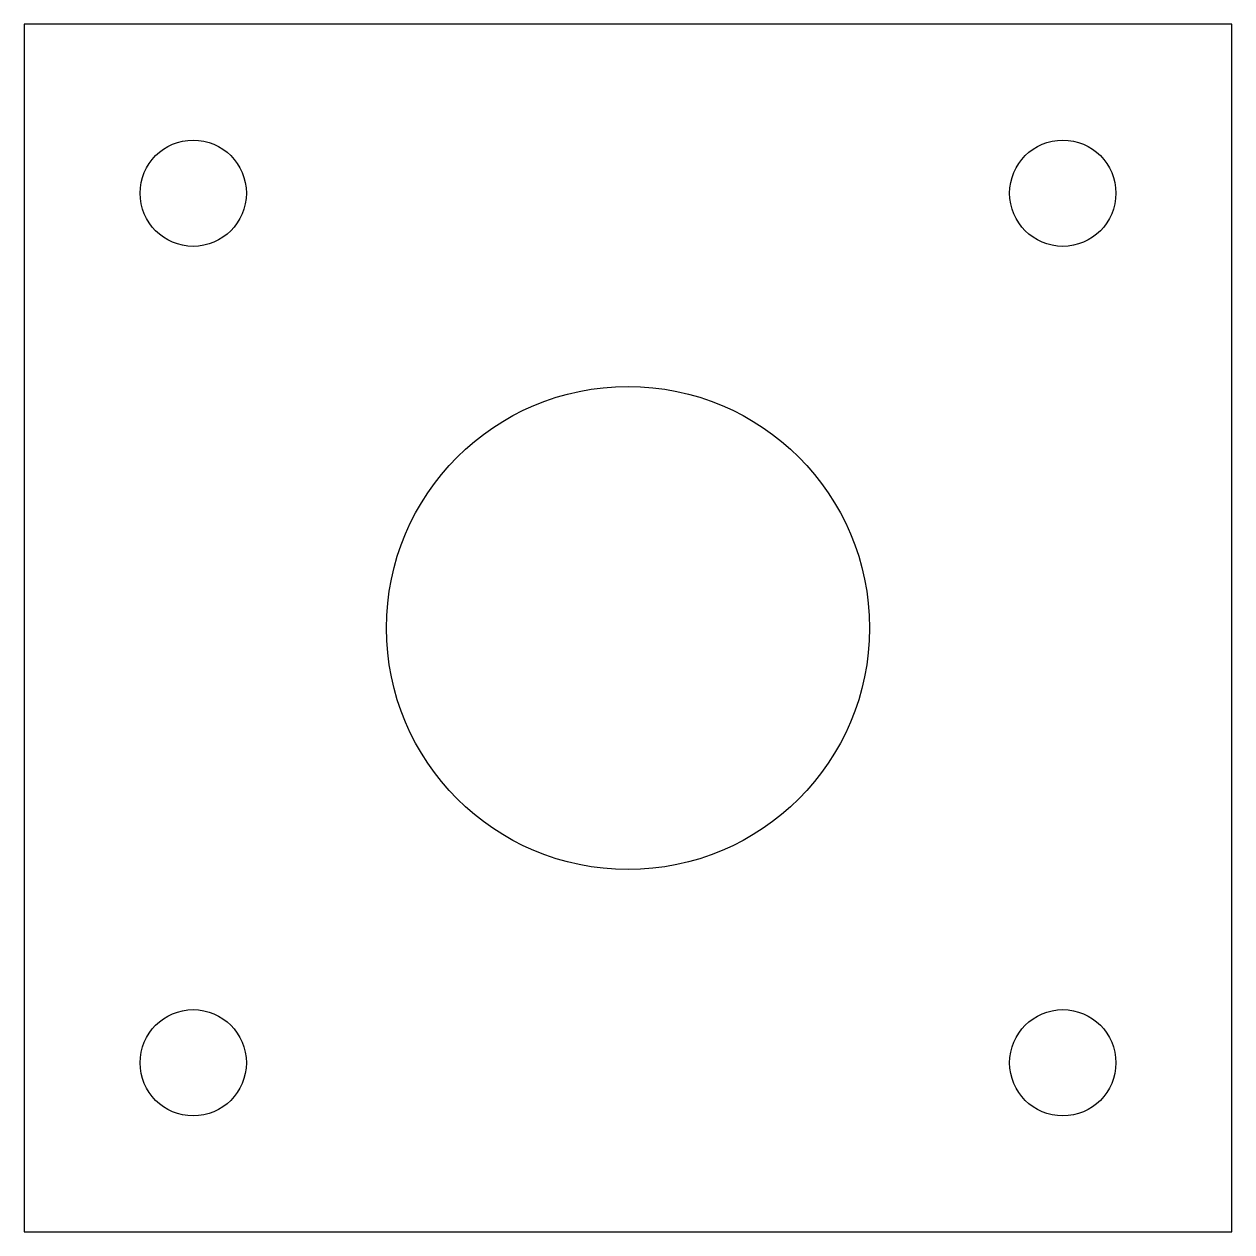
# Model space of a CAD drawing. Header units: millimetres. Extents: x 0 to 250, y 0 to 250.
import ezdxf

# ---------------------------------------------------------------- set-up
doc = ezdxf.new("R2010")
doc.units = ezdxf.units.MM

msp = doc.modelspace()

# ---------------------------------------------------------------- linework, layer by layer
for p, q in [((250, 250), (0, 250)), ((0, 250), (0, 0)), ((250, 0), (250, 250)), ((0, 0), (250, 0))]:
    msp.add_line(p, q)
for centre, radius in [((35, 215), 11), ((215, 215), 11), ((125, 125), 50), ((35, 35), 11), ((215, 35), 11)]:
    msp.add_circle(centre, radius)

doc.saveas('drawing.dxf')
